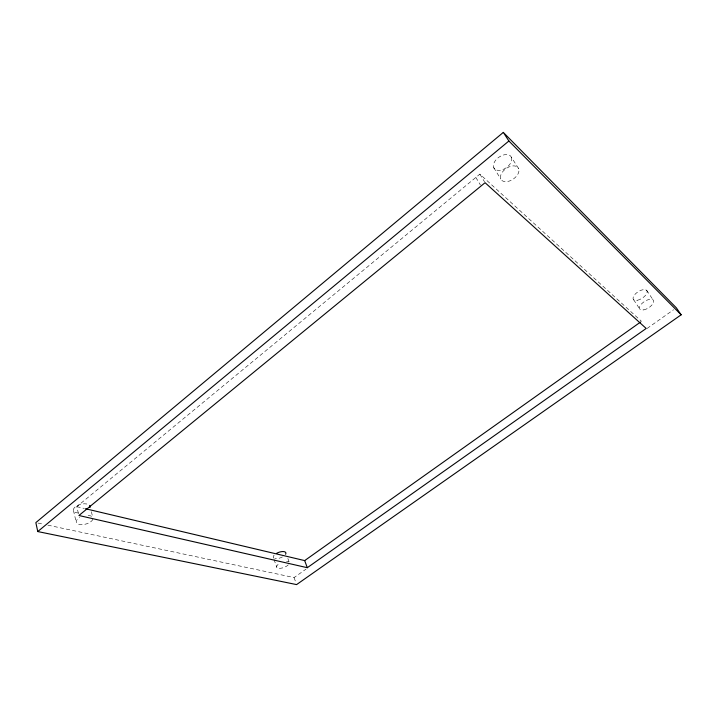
<?xml version="1.0" encoding="UTF-8"?>
<svg xmlns="http://www.w3.org/2000/svg" width="717" height="717" viewBox="0 0 717 717"><rect width="100%" height="100%" fill="white"/><g stroke="black" fill="none" stroke-linecap="round" stroke-linejoin="round"><path stroke-width="0.54" stroke-dasharray="3.58 2.69" d="M78.449 513.542L76.791 506.668L479.861 174.132L641.527 321.359M47.887 525.167L294.069 577.57L305.962 569.181M647.066 328.467L673.586 309.753M38.037 523.078L43.513 524.235M76.791 506.668L84.391 508.47M646.644 290.322L653.151 299.957M633.613 299.715L640.003 309.368M511.472 157.399A10.307 6.435 -35.1 0 1 500.206 170.287A10.307 6.435 -35.1 0 1 496.056 159.739A10.307 6.435 -35.1 0 1 511.472 157.399L518.696 168.683A10.396 6.381 -34.8 0 1 507.277 181.571A10.396 6.381 -34.8 0 1 503.191 171.103A10.396 6.381 -34.8 0 1 518.696 168.683M493.726 167.653L500.78 178.99M479.861 174.132L484.495 181.751M475.846 177.449L480.453 185.067M287.867 558.471L289.256 562.334M294.069 577.57L295.87 582.589M274.046 559.52L276.762 567.299M91.364 511.714L92.681 517.002M73.421 510.423L76.208 522.146M78.323 513.005A8.559 4.23 -14.3 0 1 75.267 506.874A8.559 4.23 -14.3 0 1 88.549 504.607M92.86 519.198A8.613 4.185 -14.5 0 1 80.107 524.584A8.613 4.185 -14.5 0 1 79.686 517.549M88.101 515.496A8.613 4.185 -14.5 0 1 92.466 517.065M282.417 556.957A6.686 2.859 -20.4 0 1 274.853 558.525M273.921 558.158A6.686 2.859 -20.4 0 1 274.252 555.039M288.306 564.853A6.722 2.823 -20.5 0 1 278.223 568.214A6.722 2.823 -20.5 0 1 280.141 562.997M286.531 561.259A6.722 2.823 -20.5 0 1 288.718 561.761M637.458 300.253A8.075 3.827 -32.8 0 0 647.137 291.192A8.075 3.827 -32.8 0 0 635.746 293.567A8.075 3.827 -32.8 0 0 637.458 300.253M643.848 309.869A8.129 3.782 -32.6 0 0 653.644 300.817A8.129 3.782 -32.6 0 0 642.199 303.246A8.129 3.782 -32.6 0 0 643.848 309.869"/><path stroke-width="1.08" d="M503.316 132.403L35.85 522.612L37.768 531.557L296.587 584.597L681.15 314.817L676.328 307.817L503.316 132.403L508.891 141.007L681.15 314.817M37.768 531.557L508.891 141.007M85.475 508.729L304.68 560.595L640.613 322.005M307.297 567.703L646.196 328.458L485.077 182.71L78.924 515.505L307.297 567.703L304.68 560.595M89.571 505.413A8.559 4.23 -14.3 0 1 89.966 507.573M276.708 553.264A6.686 2.859 -20.4 0 1 283.717 551.588A6.686 2.859 -20.4 0 1 285.581 554.277"/></g></svg>
